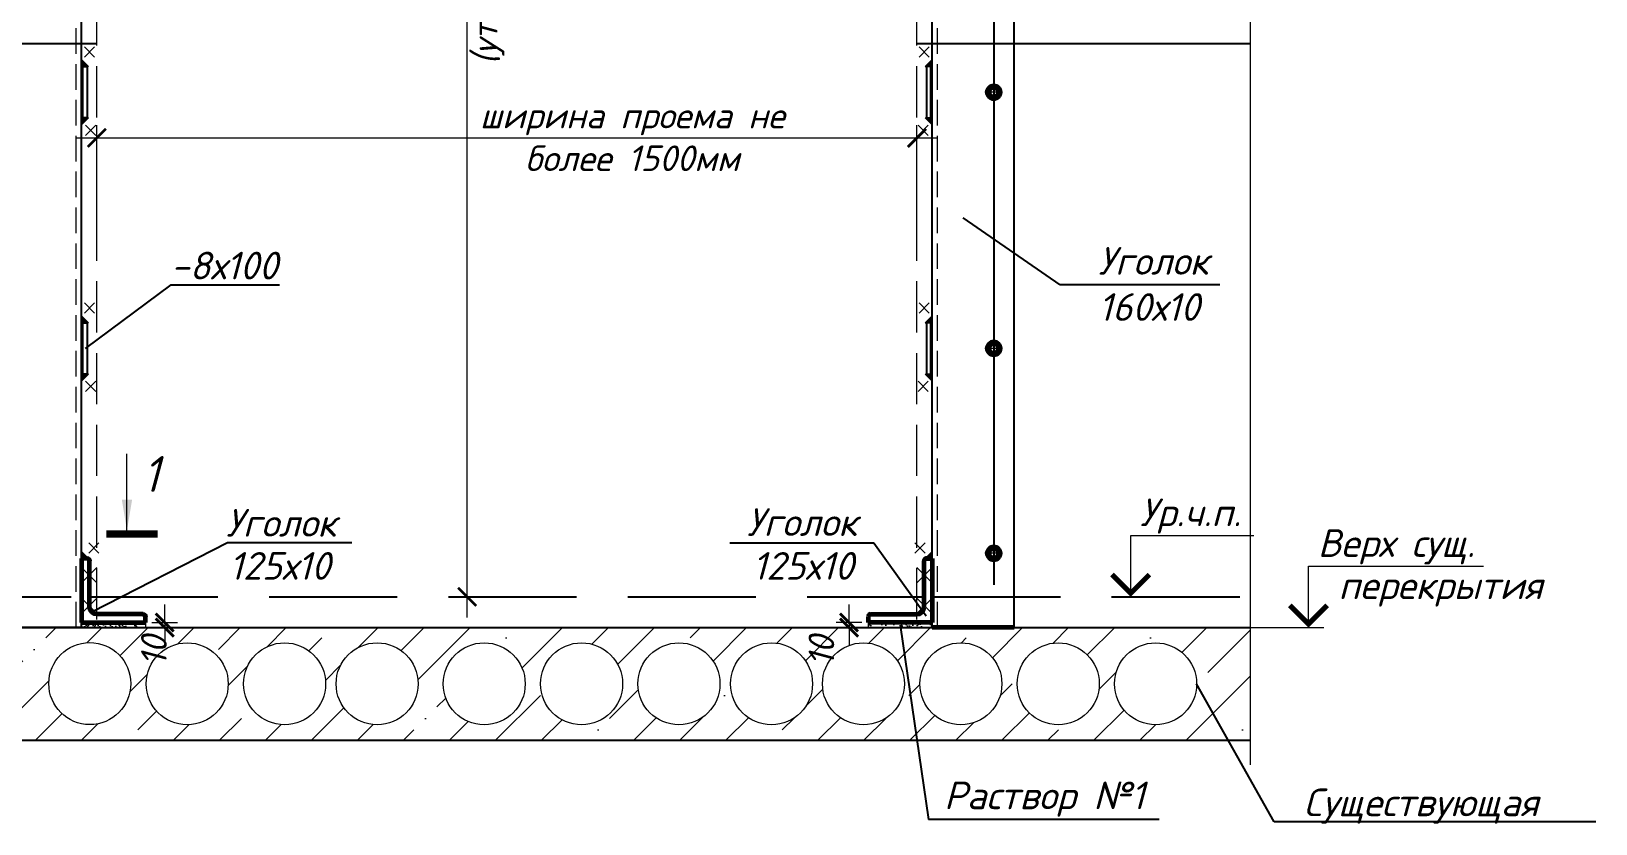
# Model space of a CAD drawing. Header units: millimetres. Extents: x 749182 to 2267578, y 70462 to 311449.
# Drawn here: x 2154211 to 2157264, y 175191 to 176737 of the extents above; entities that cross this region are included whole.
import ezdxf
from ezdxf.enums import TextEntityAlignment as Align

# ---------------------------------------------------------------- set-up
doc = ezdxf.new("R2010")
doc.units = ezdxf.units.MM
for name, pattern in [('GOST2.303 4', [7, 5, -2, 0]), ('ГОСТ 2.303 4', [7, 5, -2, 0]), ('осеваяX2', [4, 2.5, -0.5, 0.5, -0.5])]:
    doc.linetypes.add(name, pattern=pattern)
doc.layers.get('Defpoints').update_dxf_attribs({"color": 255})
for name, color, linetype, lineweight in [('1Стены', 252, 'Continuous', 25), ('монолит', 176, 'Continuous', 50), ('Оси', 165, 'осеваяX2', 13), ('Размер', 7, 'Continuous', 13), ('сварка', 156, 'Continuous', 9), ('штрих', 8, 'Continuous', 5), ('штриховка кирпич', 42, 'Continuous', 5)]:
    doc.layers.add(name, color=color, linetype=linetype, lineweight=lineweight)
doc.layers.add('CS_UNPLOTTED', color=254, linetype='Continuous', plot=False)
doc.layers.add('металл', color=124, linetype='Continuous')
doc.layers.add('Текст', color=7, linetype='Continuous')
doc.styles.add('GOST 2.304_new', font='isocpeur.ttf', dxfattribs={"width": 0.9, "oblique": 15})
doc.styles.add('М2', font='isocpeui.ttf')
doc.dimstyles.new('SPDS', dxfattribs={"dimscale": 25, "dimtxt": 2.5, "dimasz": 1.77, "dimexe": 1.25, "dimexo": 0.625, "dimtad": 1, "dimdec": 0, "dimrnd": 0.001, "dimtxsty": 'GOST 2.304_new', "dimblk": 'ARCHTICK', "dimcen": 2.5, "dimdle": 2, "dimclrt": 256, "dimazin": 2, "dimtfac": 0.75, "dimtdec": 0, "dimtmove": 1, "dimatfit": 3, "dimfxl": 0, "dimtolj": 1, "dimlwd": 9, "dimlwe": 9, "dimarcsym": 0})
doc.dimstyles.new('SPDS 1_20', dxfattribs={"dimscale": 20, "dimtxt": 2.5, "dimasz": 1.77, "dimexe": 1.25, "dimexo": 0.625, "dimtad": 1, "dimdec": 0, "dimrnd": 0.001, "dimtxsty": 'М2', "dimblk": 'ARCHTICK', "dimcen": 2.5, "dimdle": 2, "dimclrt": 256, "dimadec": 0, "dimazin": 2, "dimtfac": 0.75, "dimtdec": 0, "dimtmove": 1, "dimatfit": 3, "dimfxl": 0, "dimtolj": 1, "dimlwd": 9, "dimlwe": 9, "dimarcsym": 0})

# ---------------------------------------------------------------- blocks, each defined once
blk = doc.blocks.new('свар')
at = {"layer": 'сварка', "color": 0, "linetype": 'Continuous', "ltscale": 10}
for p, q in [((10, 10), (-10, -10)), ((-10, 10), (10, -10))]:
    blk.add_line(p, q, dxfattribs=at)
blk = doc.blocks.new('м16')
at = {"layer": 'металл', "lineweight": 30, "ltscale": 20}
for p, q in [((-11, 6.4), (0, 12.7)), ((-11, -6.4), (-11, 6.4)), ((0, 12.7), (11, 6.4)), ((11, 6.4), (11, -6.4)), ((0, -12.7), (-11, -6.4)), ((11, -6.4), (0, -12.7))]:
    blk.add_line(p, q, dxfattribs=at)
blk.add_circle((0, 0), 15, dxfattribs=at)
for radius, start, end in [(10.4, 0, 180), (10.4, 180, 0), (6.92, 0, 180), (6.92, 180, 0)]:
    blk.add_arc((0, 0), radius, start, end, dxfattribs=at)
at = {"layer": 'металл', "linetype": 'Continuous', "lineweight": 25, "ltscale": 20}
blk.add_arc((0, 0), 8, 255, 165, dxfattribs=at)
at = {"layer": 'Оси', "ltscale": 20}
for p, q in [((17, 0), (-17.3, 0)), ((0, 17.3), (0, -17.3))]:
    blk.add_line(p, q, dxfattribs=at)
blk = doc.blocks.new('_ArchTick')
at = {"color": 0, "linetype": 'ByBlock', "const_width": 0.15}
blk.add_lwpolyline([(-0.5, -0.5), (0.5, 0.5)], dxfattribs=at)
blk = doc.blocks.new('*D1043')
at = {"color": 0, "lineweight": 9, "ltscale": 20, "transparency": 16777216}
for p, q in [((2154471.6, 175583.5), (2154471.6, 175618.9)), ((2154446.7, 175583.5), (2154496.6, 175583.5)), ((2154446.7, 175573.5), (2154496.6, 175573.5)), ((2154471.6, 175583.5), (2154471.6, 175573.5)), ((2154471.6, 175573.5), (2154471.6, 175538.1))]:
    blk.add_line(p, q, dxfattribs=at)
at = {"layer": 'Defpoints', "color": 0, "lineweight": 20, "ltscale": 20, "transparency": 16777216}
for p in [(2154434.2, 175583.5), (2154434.2, 175573.5), (2154471.6, 175573.5)]:
    blk.add_point(p, dxfattribs=at)
at = {"color": 0, "lineweight": 9, "ltscale": 20, "transparency": 16777216, "xscale": 35.4, "yscale": 35.4, "zscale": 35.4}
for p, rotation in [((2154471.6, 175583.5), 270), ((2154471.6, 175573.5), 90)]:
    blk.add_blockref('_ArchTick', p, dxfattribs=dict(at, rotation=rotation))
at = {"ltscale": 20, "transparency": 16777216, "insert": (2154450.5, 175527.8), "char_height": 50, "attachment_point": 5, "rotation": 90, "style": 'М2'}
blk.add_mtext('\\A1;10', dxfattribs=at)
blk = doc.blocks.new('*D1045')
at = {"color": 0, "lineweight": 9, "ltscale": 20, "transparency": 16777216}
for p, q in [((2155806.8, 175583.5), (2155806.8, 175618.9)), ((2155831.7, 175583.5), (2155781.8, 175583.5)), ((2155831.7, 175573.5), (2155781.8, 175573.5)), ((2155806.8, 175583.5), (2155806.8, 175573.5)), ((2155806.8, 175573.5), (2155806.8, 175538.1))]:
    blk.add_line(p, q, dxfattribs=at)
at = {"layer": 'Defpoints', "color": 0, "lineweight": 20, "ltscale": 20, "transparency": 16777216}
for p in [(2155806.8, 175573.5), (2155844.2, 175583.5), (2155844.2, 175573.5)]:
    blk.add_point(p, dxfattribs=at)
at = {"color": 0, "lineweight": 9, "ltscale": 20, "transparency": 16777216, "xscale": 35.4, "yscale": 35.4, "zscale": 35.4}
for p, rotation in [((2155806.8, 175583.5), 270), ((2155806.8, 175573.5), 90)]:
    blk.add_blockref('_ArchTick', p, dxfattribs=dict(at, rotation=rotation))
at = {"ltscale": 20, "transparency": 16777216, "insert": (2155752.9, 175527.8), "char_height": 50, "attachment_point": 5, "rotation": 90, "style": 'М2'}
blk.add_mtext('\\A1;10', dxfattribs=at)
blk = doc.blocks.new('*D1051')
at = {"color": 0, "lineweight": 9, "ltscale": 20, "transparency": 16777216}
for p, q in [((2154339.2, 176330.8), (2154339.2, 176554.4)), ((2155939.2, 176330.8), (2155939.2, 176554.4)), ((2154299.2, 176529.4), (2155979.2, 176529.4))]:
    blk.add_line(p, q, dxfattribs=at)
at = {"layer": 'Defpoints', "color": 0, "lineweight": 20, "ltscale": 20, "transparency": 16777216}
for p in [(2155939.2, 176529.4), (2154339.2, 176318.3), (2155939.2, 176318.3)]:
    blk.add_point(p, dxfattribs=at)
at = {"color": 0, "lineweight": 9, "ltscale": 20, "transparency": 16777216, "xscale": 35.4, "yscale": 35.4, "zscale": 35.4, "rotation": 180}
blk.add_blockref('_ArchTick', (2154339.2, 176529.4), dxfattribs=at)
at = {"color": 0, "lineweight": 9, "ltscale": 20, "transparency": 16777216, "xscale": 35.4, "yscale": 35.4, "zscale": 35.4}
blk.add_blockref('_ArchTick', (2155939.2, 176529.4), dxfattribs=at)
at = {"ltscale": 20, "transparency": 16777216, "insert": (2155383.8, 176531.3), "char_height": 50, "width": 621.408, "attachment_point": 5, "style": 'М2'}
blk.add_mtext('\\A1;ширина проема не более 1500мм', dxfattribs=at)
blk = doc.blocks.new('*D1052')
at = {"layer": 'Defpoints', "color": 0, "lineweight": 20, "ltscale": 20, "transparency": 16777216}
for p in [(2155061.9, 177933.5), (2155115.8, 177933.5), (2155115.8, 175633.5)]:
    blk.add_point(p, dxfattribs=at)
at = {"layer": 'Размер', "color": 0, "lineweight": 9, "ltscale": 20, "transparency": 16777216}
for p, q in [((2155061.9, 175593.5), (2155061.9, 177973.5)), ((2155103.3, 177933.5), (2155036.9, 177933.5)), ((2155103.3, 175633.5), (2155036.9, 175633.5))]:
    blk.add_line(p, q, dxfattribs=at)
at = {"layer": 'Размер', "color": 0, "lineweight": 9, "ltscale": 20, "transparency": 16777216, "xscale": 35.4, "yscale": 35.4, "zscale": 35.4}
for p, rotation in [((2155061.9, 177933.5), 90), ((2155061.9, 175633.5), 270)]:
    blk.add_blockref('_ArchTick', p, dxfattribs=dict(at, rotation=rotation))
at = {"layer": 'Размер', "ltscale": 20, "transparency": 16777216, "insert": (2155061.1, 176937.1), "char_height": 50, "width": 670.583, "attachment_point": 5, "rotation": 90, "style": 'М2'}
blk.add_mtext('\\A1;2200 \\P(уточнять по АР)', dxfattribs=at)

msp = doc.modelspace()

# ---------------------------------------------------------------- hatches: boundary and pattern name
at = {"layer": 'Размер', "ltscale": 20}
h = msp.add_hatch(dxfattribs=at)
h.set_pattern_fill('AR-SAND', color=256, scale=0.3)
h.set_pattern_definition([(37.5, (1380291.19, 528335.728), (-0.48000939, 14.68239712), [0, -11.5824, 0, -12.954, 0, -12.3825]), (7.5, (1380291.19, 528335.728), (13.4856985, 21.504753), [0, -6.2484, 0, -10.4394, 0, -4.0005]), (327.5, (1380281.817, 528335.728), (23.7297711, 0.04311554), [0, -3.81, 0, -13.716, 0, -17.907]), (317.5, (1380281.817, 528335.728), (22.90669357, 6.6878797), [0, -1.905, 0, -8.9916, 0, -10.287])])
h.paths.add_polyline_path([(2154434.191, 175583.475), (2154339.191, 175583.475), (2154339.191, 175573.475), (2154434.191, 175573.475)])
h.paths.add_polyline_path([(2154339.191, 175583.475), (2154309.191, 175583.475), (2154309.191, 175573.475), (2154339.191, 175573.475)])
h = msp.add_hatch(dxfattribs=at)
h.set_pattern_fill('AR-SAND', color=256, scale=0.3)
h.set_pattern_definition([(37.5, (1379491.19, 528335.728), (-0.48000939, 14.68239712), [0, -11.5824, 0, -12.954, 0, -12.3825]), (7.5, (1379491.19, 528335.728), (13.4856985, 21.504753), [0, -6.2484, 0, -10.4394, 0, -4.0005]), (327.5, (1379481.817, 528335.728), (23.7297711, 0.04311554), [0, -3.81, 0, -13.716, 0, -17.907]), (317.5, (1379481.817, 528335.728), (22.90669357, 6.6878797), [0, -1.905, 0, -8.9916, 0, -10.287])])
h.paths.add_polyline_path([(2155844.2205, 175583.475), (2155939.2205, 175583.475), (2155939.2205, 175573.475), (2155844.2205, 175573.475)])
h.paths.add_polyline_path([(2155939.2205, 175583.475), (2155969.2205, 175583.475), (2155969.2205, 175573.475), (2155939.2205, 175573.475)])
at = {"layer": 'сварка', "linetype": 'Continuous', "ltscale": 5}
for points in [[(2154309.2008, 176668.5728), (2154309.2008, 176682.2162), (2154322.8443, 176668.5728)], [(2155969.2107, 176668.5728), (2155969.2107, 176682.2162), (2155955.5672, 176668.5728)], [(2154309.2008, 176568.3772), (2154309.2008, 176554.7338), (2154322.8443, 176568.3772)], [(2155969.2107, 176568.3772), (2155969.2107, 176554.7338), (2155955.5672, 176568.3772)], [(2154309.2008, 176168.5728), (2154309.2008, 176182.2162), (2154322.8443, 176168.5728)], [(2155969.2107, 176168.5728), (2155969.2107, 176182.2162), (2155955.5672, 176168.5728)], [(2154309.2008, 176068.3772), (2154309.2008, 176054.7338), (2154322.8443, 176068.3772)], [(2155969.2107, 176068.3772), (2155969.2107, 176054.7338), (2155955.5672, 176068.3772)], [(2154309.2008, 175708.475), (2154309.2008, 175722.1184), (2154322.8443, 175708.475)], [(2155969.2107, 175708.475), (2155969.2107, 175722.1184), (2155955.5672, 175708.475)]]:
    msp.add_hatch(color=0, dxfattribs=at).paths.add_polyline_path(points, flags=0)
at = {"layer": 'штрих', "lineweight": 13, "ltscale": 100}
h = msp.add_hatch(dxfattribs=at)
h.set_pattern_fill('ANSI35', color=256, scale=20)
h.set_pattern_definition([(45, (2094161.55, 176451.33), (-89.80256, 89.80256), []), (45, (2094251.35, 176451.33), (-89.80256, 89.80256), [158.75, -31.75, 0, -31.75])])
h.paths.add_polyline_path([(2156589.2641, 175573.475), (2153689.1474, 175573.475), (2153689.1474, 175541.8476, -0.824670524), (2153689.1474, 175384.7751), (2153689.1474, 175353.475), (2156546.8463, 175353.475), (2156484.9583, 175463.775, -1), (2156324.9583, 175463.775, -1), (2156484.9583, 175463.775), (2156546.8463, 175353.475), (2156589.2641, 175353.475)])
h.paths.add_polyline_path([(2155364.9583, 175463.775, -1), (2155204.9583, 175463.775, -1)], flags=16)
h.paths.add_polyline_path([(2155554.9583, 175463.775, -1), (2155394.9583, 175463.775, -1)], flags=16)
h.paths.add_polyline_path([(2155174.9583, 175463.775, -1), (2155014.9583, 175463.775, -1)], flags=16)
h.paths.add_polyline_path([(2155735.5731, 175463.775, -1), (2155575.5731, 175463.775, -1)], flags=16)
h.paths.add_polyline_path([(2155914.9583, 175463.775, -1), (2155754.9583, 175463.775, -1)], flags=16)
h.paths.add_polyline_path([(2154966.1079, 175463.775, -1), (2154806.1079, 175463.775, -1)], flags=16)
h.paths.add_polyline_path([(2154785.4931, 175463.775, -1), (2154625.4931, 175463.775, -1)], flags=16)
h.paths.add_polyline_path([(2156104.9583, 175463.775, -1), (2155944.9583, 175463.775, -1)], flags=16)
h.paths.add_polyline_path([(2154595.4931, 175463.775, -1), (2154435.4931, 175463.775, -1)], flags=16)
h.paths.add_polyline_path([(2156294.9583, 175463.775, -1), (2156134.9583, 175463.775, -1)], flags=16)
h.paths.add_polyline_path([(2154405.4945, 175464.2386, -1), (2154245.4945, 175464.2386, -1)], flags=16)
h.paths.add_polyline_path([(2154133.9113, 175464.2386, -1), (2153973.9113, 175464.2386, -1)], flags=16)
h.paths.add_polyline_path([(2153943.9126, 175463.775, -1), (2153783.9126, 175463.775, -1)], flags=16)

# ---------------------------------------------------------------- linework, layer by layer
at = {"ltscale": 20}
msp.add_line((2156218.7804, 176242.2982), (2156029.7365, 176373.5931), dxfattribs=at)
at = {"ltscale": 100}
for p, q in [((2154483.4038, 176242.5873), (2154316.2299, 176118.4751)), ((2154483.4038, 176242.5873), (2154695.819, 176242.5873)), ((2154594.251, 175738.8479), (2154329.3014, 175603.5755)), ((2154836.4935, 175738.8479), (2154594.251, 175738.8479)), ((2155574.0336, 175738.8253), (2155854.9143, 175738.8253)), ((2155854.9143, 175738.8253), (2155957.6156, 175596.3546)), ((2156636.1226, 175194.3622), (2156484.9583, 175463.775)), ((2157263.6267, 175194.3622), (2156636.1226, 175194.3622))]:
    msp.add_line(p, q, dxfattribs=at)
at = {"color": 0, "ltscale": 20}
msp.add_lwpolyline([(2156530.0639, 176242.2982), (2156218.7804, 176242.2982)], dxfattribs=at)
at = {"layer": '1Стены', "color": 0, "linetype": 'ГОСТ 2.303 4', "lineweight": 13, "ltscale": 10}
for p, q in [((2154299.2008, 175573.475), (2154299.2008, 177963.475)), ((2155979.2107, 175573.475), (2155979.2107, 177963.475))]:
    msp.add_line(p, q, dxfattribs=at)
at = {"layer": '1Стены', "color": 0, "linetype": 'ГОСТ 2.303 4', "lineweight": 13, "ltscale": 20}
for p, q in [((2154339.2008, 175589.475), (2154339.2008, 177933.475)), ((2155939.2107, 175589.475), (2155939.2107, 177933.475))]:
    msp.add_line(p, q, dxfattribs=at)
at = {"layer": '1Стены', "color": 0, "linetype": 'GOST2.303 4', "ltscale": 50}
for p, q in [((2153689.1474, 175633.475), (2154309.2008, 175633.475)), ((2154325.2008, 175633.475), (2155953.2107, 175633.475)), ((2155969.2107, 175633.475), (2156589.2641, 175633.475))]:
    msp.add_line(p, q, dxfattribs=at)
at = {"layer": '1Стены', "color": 0, "linetype": 'ГОСТ 2.303 4', "lineweight": 13, "ltscale": 50}
msp.add_line((2154309.2008, 175573.475), (2155969.2008, 175573.475), dxfattribs=at)
at = {"layer": 'CS_UNPLOTTED', "ltscale": 20}
msp.add_line((2156089.2107, 178481.614), (2156089.2107, 175656.7386), dxfattribs=at)
at = {"layer": 'CS_UNPLOTTED', "ltscale": 100}
for p, q in [((2153689.1474, 176713.475), (2154339.2008, 176713.475)), ((2155939.2107, 176713.475), (2156589.2641, 176713.475))]:
    msp.add_line(p, q, dxfattribs=at)
at = {"layer": 'металл', "color": 0, "ltscale": 20}
for p, q in [((2156129.2107, 175573.475), (2156129.2107, 178163.475)), ((2154309.2008, 175573.475), (2154309.2008, 177963.475)), ((2155969.2107, 175573.475), (2155969.2107, 177963.475)), ((2154309.191, 175573.475), (2154149.2008, 175573.475))]:
    msp.add_line(p, q, dxfattribs=at)
at = {"layer": 'металл', "color": 0, "linetype": 'Continuous', "lineweight": 60, "ltscale": 20, "extrusion": (0, 0, -1)}
for p, q in [((2154309.2008, 175708.475), (2154309.2008, 175583.475)), ((2154320.6008, 175708.475), (2154309.2008, 175708.475)), ((2154325.2008, 175613.475), (2154325.2008, 175703.875)), ((2154429.6008, 175599.475), (2154339.2008, 175599.475)), ((2154309.2008, 175583.475), (2154434.2008, 175583.475)), ((2154434.2008, 175583.475), (2154434.2008, 175594.875)), ((2155969.2107, 175583.475), (2155844.2107, 175583.475))]:
    msp.add_line(p, q, dxfattribs=at)
at = {"layer": 'металл', "color": 0, "linetype": 'Continuous', "lineweight": 60, "ltscale": 20}
for p, q in [((2155953.2107, 175613.475), (2155953.2107, 175703.875)), ((2155957.8107, 175708.475), (2155969.2107, 175708.475)), ((2155969.2107, 175708.475), (2155969.2107, 175583.475)), ((2155848.8107, 175599.475), (2155939.2107, 175599.475)), ((2155844.2107, 175594.875), (2155844.2107, 175583.475)), ((2156129.2107, 175573.475), (2155969.2205, 175573.475))]:
    msp.add_line(p, q, dxfattribs=at)
at = {"layer": 'металл', "color": 0, "ltscale": 20}
for points in [[(2154312.2099, 176668.475), (2154320.2099, 176668.475), (2154320.2099, 176568.475), (2154312.2099, 176568.475)], [(2155966.2016, 176668.475), (2155958.2016, 176668.475), (2155958.2016, 176568.475), (2155966.2016, 176568.475)], [(2154312.2099, 176168.475), (2154320.2099, 176168.475), (2154320.2099, 176068.475), (2154312.2099, 176068.475)], [(2155966.2016, 176168.475), (2155958.2016, 176168.475), (2155958.2016, 176068.475), (2155966.2016, 176068.475)]]:
    msp.add_lwpolyline(points, close=True, dxfattribs=at)
at = {"layer": 'металл', "color": 0, "linetype": 'Continuous', "lineweight": 60, "ltscale": 20, "extrusion": (0, 0, -1)}
for centre, radius, start, end in [((-2154320.6008, 175703.875), 4.6, 90, 180), ((-2154339.2008, 175613.475), 14, 270, 0), ((-2154429.6008, 175594.875), 4.6, 90, 180)]:
    msp.add_arc(centre, radius, start, end, dxfattribs=at)
at = {"layer": 'металл', "color": 0, "linetype": 'Continuous', "lineweight": 60, "ltscale": 20}
for centre, radius, start, end in [((2155957.8107, 175703.875), 4.6, 90, 180), ((2155848.8107, 175594.875), 4.6, 90, 180), ((2155939.2107, 175613.475), 14, 270, 0)]:
    msp.add_arc(centre, radius, start, end, dxfattribs=at)
at = {"layer": 'монолит', "color": 0, "lineweight": 25, "ltscale": 100}
for p, q in [((2153689.1474, 175573.475), (2156589.2641, 175573.475)), ((2153689.1474, 175573.475), (2156589.2641, 175573.475)), ((2153689.1474, 175353.475), (2156589.2641, 175353.475))]:
    msp.add_line(p, q, dxfattribs=at)
at = {"layer": 'Размер', "linetype": 'Continuous', "ltscale": 20}
for p, q in [((2154397.9812, 175763.222), (2154397.9812, 175912.5434)), ((2156356.4068, 175633.475), (2156356.4068, 175753.475)), ((2156356.4068, 175753.475), (2156596.6792, 175753.475)), ((2156703.3196, 175573.475), (2156703.3196, 175693.475)), ((2156703.3196, 175693.475), (2157044.842, 175693.475)), ((2156589.2641, 175573.475), (2156733.3196, 175573.475))]:
    msp.add_line(p, q, dxfattribs=at)
at = {"layer": 'Размер', "color": 0, "linetype": 'Continuous', "ltscale": 20}
for points, const_width in [([(2154457.9812, 175756.222), (2154357.9812, 175756.222)], 14), ([(2156319.9423, 175677.0105), (2156356.4068, 175640.5461), (2156392.8712, 175677.0105)], 10), ([(2156666.8551, 175617.0105), (2156703.3196, 175580.5461), (2156739.784, 175617.0105)], 10)]:
    msp.add_lwpolyline(points, dxfattribs=dict(at, const_width=const_width))
at = {"layer": 'Размер', "color": 0, "ltscale": 20}
for points in [[(2154309.191, 175583.475), (2154434.191, 175583.475), (2154434.191, 175573.475), (2154309.191, 175573.475)], [(2155969.2205, 175583.475), (2155844.2205, 175583.475), (2155844.2205, 175573.475), (2155969.2205, 175573.475)]]:
    msp.add_lwpolyline(points, close=True, dxfattribs=at)
at = {"layer": 'Размер', "linetype": 'Continuous', "ltscale": 20}
msp.add_solid([(2154397.9812, 175763.222), (2154387.9256, 175823.312), (2154408.0368, 175823.312)], dxfattribs=at)
at = {"layer": 'сварка', "color": 0, "linetype": 'Continuous', "ltscale": 5}
for p, q in [((2154309.2008, 176668.5728), (2154309.2008, 176682.2162)), ((2154309.2008, 176682.2162), (2154322.8443, 176668.5728)), ((2154322.8443, 176668.5728), (2154309.2008, 176668.5728)), ((2155969.2107, 176682.2162), (2155955.5672, 176668.5728)), ((2155955.5672, 176668.5728), (2155969.2107, 176668.5728)), ((2155969.2107, 176668.5728), (2155969.2107, 176682.2162)), ((2154309.2008, 176568.3772), (2154309.2008, 176554.7338)), ((2154309.2008, 176554.7338), (2154322.8443, 176568.3772)), ((2154322.8443, 176568.3772), (2154309.2008, 176568.3772)), ((2155969.2107, 176554.7338), (2155955.5672, 176568.3772)), ((2155955.5672, 176568.3772), (2155969.2107, 176568.3772)), ((2155969.2107, 176568.3772), (2155969.2107, 176554.7338)), ((2154309.2008, 176168.5728), (2154309.2008, 176182.2162)), ((2154309.2008, 176182.2162), (2154322.8443, 176168.5728)), ((2155969.2107, 176182.2162), (2155955.5672, 176168.5728)), ((2155969.2107, 176168.5728), (2155969.2107, 176182.2162)), ((2154322.8443, 176168.5728), (2154309.2008, 176168.5728)), ((2155955.5672, 176168.5728), (2155969.2107, 176168.5728)), ((2154309.2008, 176068.3772), (2154309.2008, 176054.7338)), ((2154309.2008, 176054.7338), (2154322.8443, 176068.3772)), ((2154322.8443, 176068.3772), (2154309.2008, 176068.3772)), ((2155969.2107, 176054.7338), (2155955.5672, 176068.3772)), ((2155955.5672, 176068.3772), (2155969.2107, 176068.3772)), ((2155969.2107, 176068.3772), (2155969.2107, 176054.7338)), ((2154309.2008, 175708.475), (2154309.2008, 175722.1184)), ((2154309.2008, 175722.1184), (2154322.8443, 175708.475)), ((2155969.2107, 175722.1184), (2155955.5672, 175708.475)), ((2155969.2107, 175708.475), (2155969.2107, 175722.1184)), ((2154322.8443, 175708.475), (2154309.2008, 175708.475)), ((2155955.5672, 175708.475), (2155969.2107, 175708.475))]:
    msp.add_line(p, q, dxfattribs=at)
at = {"layer": 'сварка', "color": 0, "linetype": 'Continuous', "ltscale": 15}
for p, q in [((2154309.191, 175708.475), (2154309.191, 175583.475)), ((2154309.191, 175690.975), (2154339.191, 175660.975)), ((2154309.191, 175660.975), (2154339.191, 175690.975)), ((2155969.2205, 175690.975), (2155939.2205, 175660.975)), ((2155969.2205, 175660.975), (2155939.2205, 175690.975)), ((2155969.2205, 175708.475), (2155969.2205, 175583.475)), ((2154309.191, 175630.975), (2154339.191, 175600.975)), ((2154309.191, 175600.975), (2154339.191, 175630.975)), ((2155969.2205, 175630.975), (2155939.2205, 175600.975)), ((2155969.2205, 175600.975), (2155939.2205, 175630.975))]:
    msp.add_line(p, q, dxfattribs=at)
at = {"layer": 'Текст', "ltscale": 20}
for p in [(2155906.7205, 175578.475), (2156411.7738, 175198.9573)]:
    msp.add_line(p, (2155961.9802, 175198.9573), dxfattribs=at)
at = {"layer": 'штрих', "ltscale": 100}
for centre in [(2154325.4945, 175464.2386), (2154325.4945, 175464.2386), (2154515.4931, 175463.775), (2154515.4931, 175463.775), (2154705.4931, 175463.775), (2154705.4931, 175463.775), (2154886.1079, 175463.775), (2155094.9583, 175463.775), (2155284.9583, 175463.775), (2155474.9583, 175463.775), (2155655.5731, 175463.775), (2155834.9583, 175463.775), (2156024.9583, 175463.775), (2156214.9583, 175463.775), (2156404.9583, 175463.775)]:
    msp.add_circle(centre, 80, dxfattribs=at)
at = {"layer": 'штриховка кирпич', "color": 0, "linetype": 'Continuous', "ltscale": 15}
msp.add_lwpolyline([(2156589.2641, 178851.7232), (2156589.2641, 177312.2501), (2156645.5141, 177299.1251), (2156453.0141, 177272.8751), (2156589.2641, 177259.7501), (2156589.2641, 175305.4109)], dxfattribs=at)

# ---------------------------------------------------------------- block references
at = {"layer": 'Размер', "color": 0, "xscale": -1, "rotation": 89.99999999762781}
for p in [(2154324.9562, 176697.2054), (2154326.9598, 176544.3313), (2154324.9562, 176197.2054), (2154326.9598, 176044.3313), (2154333.3752, 175728.6886)]:
    msp.add_blockref('свар', p, dxfattribs=at)
at = {"layer": 'Размер', "color": 0, "rotation": 270.0000000023722}
for p in [(2155953.4553, 176697.2054), (2155951.4517, 176544.3313), (2155953.4553, 176197.2054), (2155951.4517, 176044.3313), (2155945.0363, 175728.6886)]:
    msp.add_blockref('свар', p, dxfattribs=at)
at = {"layer": 'Размер', "rotation": 270.0000000001111}
for p in [(2156089.2107, 176618.475), (2156089.2107, 176118.475), (2156089.2107, 175718.475)]:
    msp.add_blockref('м16', p, dxfattribs=at)

# ---------------------------------------------------------------- texts
at = {"color": 0, "ltscale": 20, "insert": (2156293.1568, 176316.2982), "char_height": 54, "width": 274.710988, "attachment_point": 1, "style": 'М2'}
msp.add_mtext('Уголок 160х10', dxfattribs=at)
at = {"layer": 'Размер', "linetype": 'Continuous', "ltscale": 20, "style": 'GOST 2.304_new', "oblique": 15, "width": 0.9}
msp.add_text('1', height=70, dxfattribs=at).set_placement((2154428.9029, 175838.3454))
at = {"layer": 'Текст', "ltscale": 20, "style": 'М2'}
for s, p in [('-8х100', (2154483.4038, 176253.1572)), ('Ур.ч.п.', (2156374.4068, 175771.475)), ('Уголок', (2154591.3354, 175751.0817)), ('Уголок', (2155607.509, 175752.4341)), ('Верх сущ.', (2156721.3196, 175711.475)), ('125х10', (2154597.106, 175666.9417)), ('125х10', (2155618.2181, 175666.9417)), ('Раствор №1', (2155991.9802, 175218.9573)), ('Существующая', (2156693.5943, 175205.3854))]:
    msp.add_text(s, height=54, dxfattribs=at).set_placement(p)
msp.add_text('перекрытия', height=54, dxfattribs=at).set_placement((2156761.6926, 175683.0822), align=Align.TOP_LEFT)

# ---------------------------------------------------------------- dimensions: what is measured, and where the dimension line sits
at = {"ltscale": 20}
dim = msp.add_linear_dim(base=(2155939.2107, 176529.4181), p1=(2154339.2008, 176318.2673), p2=(2155939.2107, 176318.2673), text='ширина проема не более 1500мм', dimstyle='SPDS', override={"dimscale": 20, "dimtxsty": 'М2', "dimfxl": 1.25, "dimtfill": 0, "dimarcsym": 1}, dxfattribs=at)
dim.commit()
dim.dimension.update_dxf_attribs({"geometry": '*D1051', "text_midpoint": (2155383.8044, 176452.1686), "dimtype": 160})
for base, p1, p2, picture, middle in [((2154471.6057, 175573.475), (2154434.2008, 175583.475), (2154434.2008, 175573.475), '*D1043', (2154488.0047, 175527.8125)), ((2155806.8058, 175573.475), (2155844.2107, 175583.475), (2155844.2107, 175573.475), '*D1045', (2155790.4068, 175527.8125))]:
    dim = msp.add_linear_dim(base=base, p1=p1, p2=p2, angle=90, dimstyle='SPDS', override={"dimscale": 20, "dimtxsty": 'М2', "dimfxl": 1.25, "dimtfill": 0, "dimarcsym": 1}, dxfattribs=at)
    dim.commit()
    dim.dimension.update_dxf_attribs({"geometry": picture, "text_midpoint": middle, "dimtype": 160})
at = {"layer": 'Размер', "ltscale": 20}
dim = msp.add_linear_dim(base=(2155061.9022, 177933.475), p1=(2155115.8089, 175633.475), p2=(2155115.8089, 177933.475), angle=90, text='2200 \\P(уточнять по АР)', dimstyle='SPDS 1_20', override={"dimtxsty": 'М2'}, dxfattribs=at)
dim.commit()
dim.dimension.update_dxf_attribs({"geometry": '*D1052', "text_midpoint": (2155150.2246, 176937.1091), "dimtype": 160})

doc.saveas('drawing.dxf')
